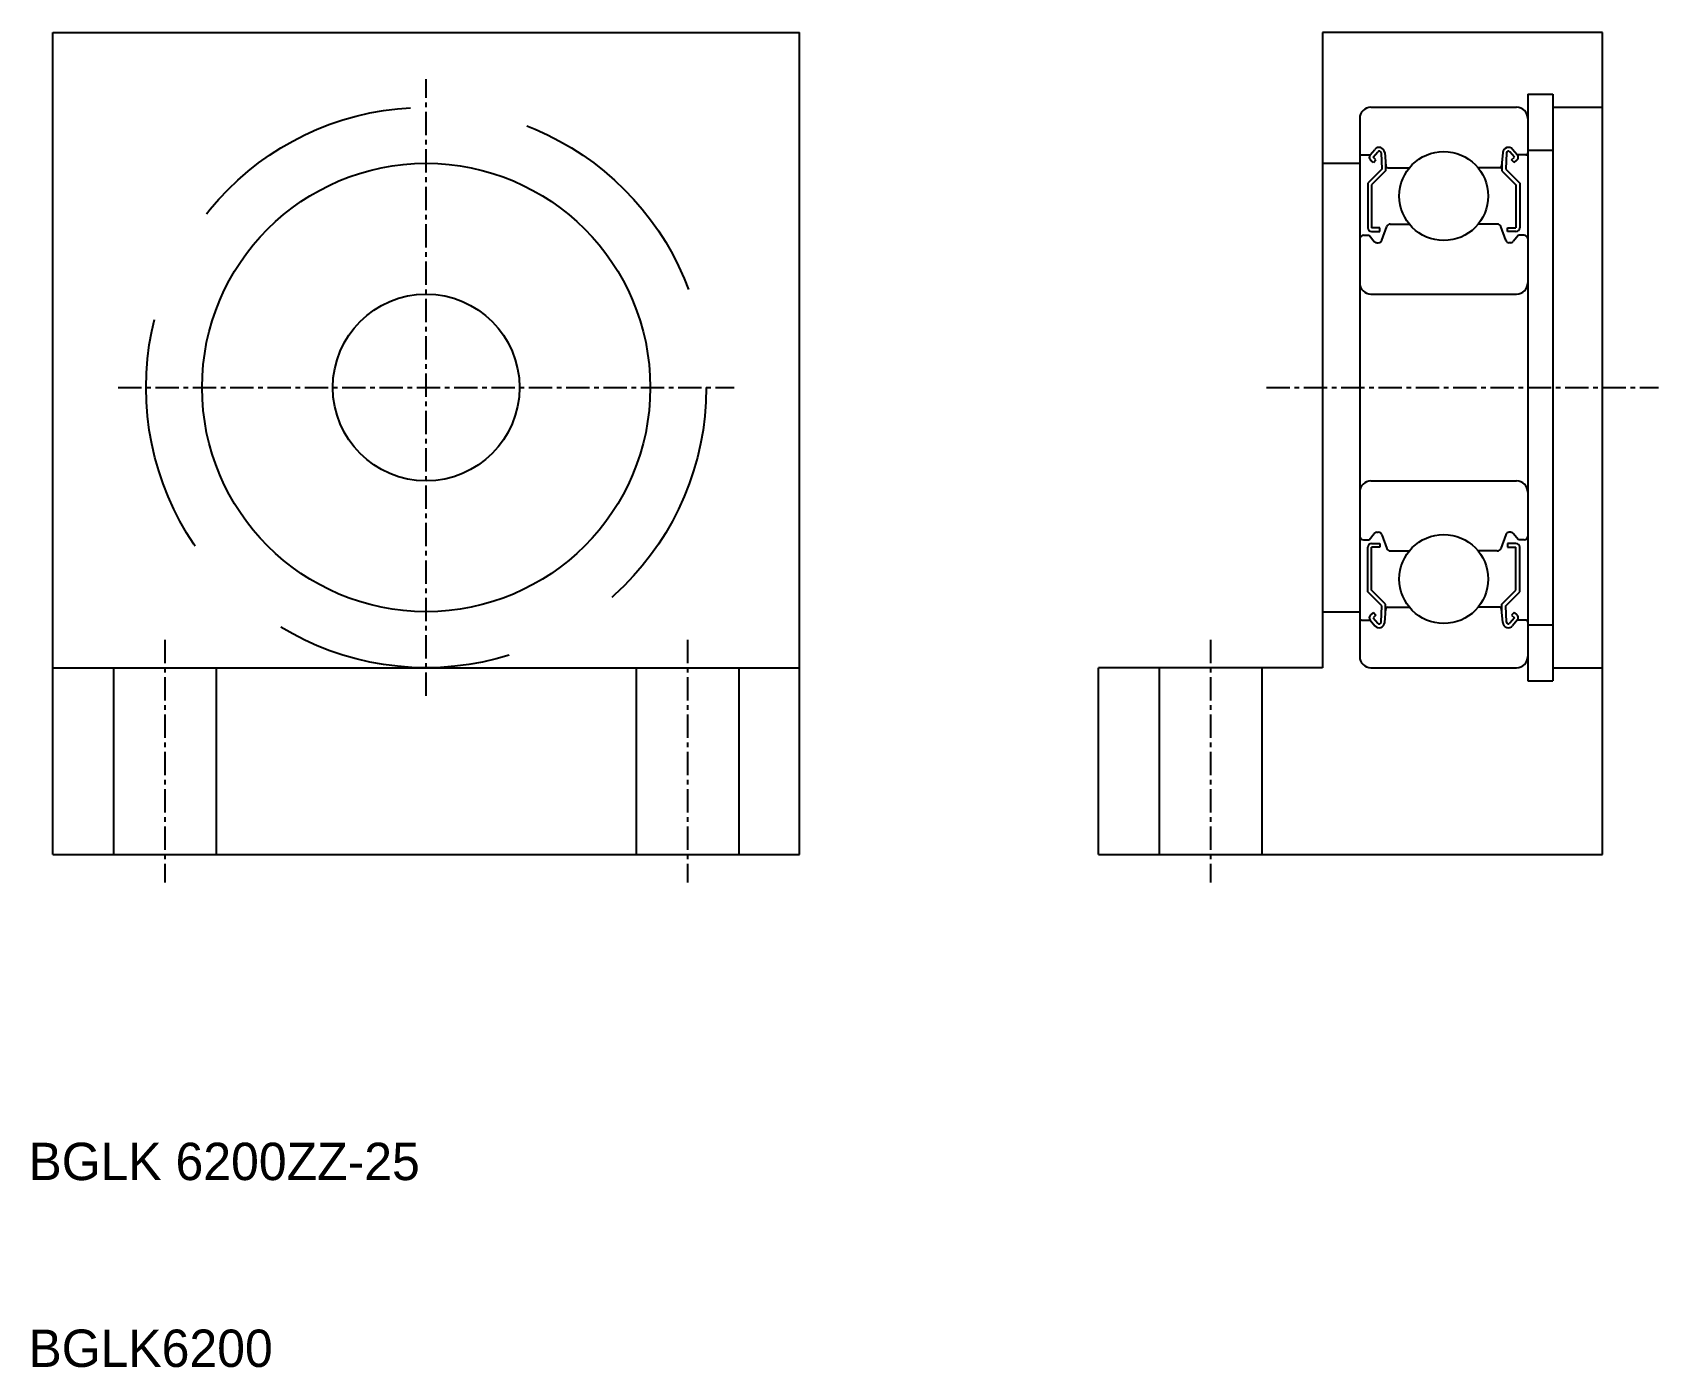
# Model space of a CAD drawing. Extents: x 74.7 to 161.8, y 77.5 to 149.
import ezdxf

# ---------------------------------------------------------------- set-up
doc = ezdxf.new("R2010")
doc.units = 0
doc.linetypes.add('CENTER', pattern=[2, 1.25, -0.25, 0.25, -0.25])
doc.linetypes.add('DASHED', pattern=[19.05, 12.7, -6.35])
doc.layers.get('0').update_dxf_attribs({"linetype": 'CONTINUOUS'})
doc.layers.add('CENTER', color=1, linetype='CENTER')

msp = doc.modelspace()

# ---------------------------------------------------------------- linework, layer by layer
for p, q in [((75.827, 104.972), (75.827, 148.972)), ((75.827, 148.972), (115.827, 148.972)), ((115.827, 104.972), (115.827, 148.972)), ((158.827, 148.972), (143.827, 148.972)), ((143.827, 148.972), (143.827, 114.972)), ((158.827, 104.972), (158.827, 148.972)), ((154.827, 145.672), (154.827, 114.272)), ((154.827, 145.672), (156.177, 145.672)), ((156.177, 145.672), (156.177, 114.272)), ((146.427, 144.972), (154.227, 144.972)), ((156.177, 144.972), (158.827, 144.972)), ((145.827, 144.372), (145.827, 115.572)), ((154.827, 144.372), (154.827, 115.572)), ((145.927, 142.422), (146.387, 142.422)), ((146.387, 142.422), (146.637, 142.719)), ((146.565, 142.012), (146.412, 142.14)), ((146.54, 142.293), (146.79, 142.591)), ((146.693, 142.165), (146.54, 142.293)), ((146.565, 142.012), (146.693, 142.165)), ((146.967, 142.532), (147.01, 141.655)), ((147.165, 142.553), (147.23, 141.813)), ((147.21, 142.042), (147.21, 141.572)), ((153.489, 142.553), (153.424, 141.813)), ((153.444, 142.042), (153.444, 141.572)), ((153.687, 142.532), (153.644, 141.655)), ((154.114, 142.293), (153.864, 142.591)), ((153.961, 142.165), (154.114, 142.293)), ((154.089, 142.012), (153.961, 142.165)), ((154.267, 142.422), (154.017, 142.719)), ((154.089, 142.012), (154.242, 142.14)), ((154.727, 142.422), (154.267, 142.422)), ((154.827, 142.672), (156.177, 142.672)), ((147.01, 141.655), (146.26, 140.905)), ((147.21, 141.572), (146.46, 140.822)), ((147.329, 141.722), (148.477, 141.722)), ((153.324, 141.722), (152.176, 141.722)), ((153.444, 141.572), (154.194, 140.822)), ((153.644, 141.655), (154.394, 140.905)), ((146.26, 140.905), (146.26, 138.522)), ((146.46, 140.822), (146.46, 138.522)), ((154.194, 140.822), (154.194, 138.522)), ((154.394, 140.905), (154.394, 138.522)), ((146.91, 138.522), (146.46, 138.522)), ((146.91, 138.322), (146.91, 138.522)), ((147.009, 137.853), (147.277, 138.59)), ((147.465, 138.722), (148.477, 138.722)), ((153.189, 138.722), (152.176, 138.722)), ((153.645, 137.853), (153.377, 138.59)), ((153.744, 138.322), (153.744, 138.522)), ((153.744, 138.522), (154.194, 138.522)), ((146.027, 138.122), (146.327, 138.122)), ((146.327, 138.122), (146.602, 137.793)), ((146.46, 138.322), (146.91, 138.322)), ((146.756, 137.722), (146.821, 137.722)), ((154.194, 138.322), (153.744, 138.322)), ((153.898, 137.722), (153.833, 137.722)), ((154.327, 138.122), (154.051, 137.793)), ((154.627, 138.122), (154.327, 138.122)), ((146.427, 134.972), (154.227, 134.972)), ((146.427, 124.972), (154.227, 124.972)), ((146.327, 121.822), (146.602, 122.15)), ((146.756, 122.222), (146.821, 122.222)), ((147.009, 122.09), (147.277, 121.353)), ((153.645, 122.09), (153.377, 121.353)), ((153.898, 122.222), (153.833, 122.222)), ((154.327, 121.822), (154.051, 122.15)), ((146.027, 121.822), (146.327, 121.822)), ((146.26, 119.039), (146.26, 121.422)), ((146.46, 121.622), (146.91, 121.622)), ((146.46, 119.122), (146.46, 121.422)), ((146.91, 121.422), (146.46, 121.422)), ((146.91, 121.622), (146.91, 121.422)), ((147.465, 121.222), (148.477, 121.222)), ((153.189, 121.222), (152.176, 121.222)), ((154.194, 121.622), (153.744, 121.622)), ((153.744, 121.622), (153.744, 121.422)), ((153.744, 121.422), (154.194, 121.422)), ((154.194, 119.122), (154.194, 121.422)), ((154.627, 121.822), (154.327, 121.822)), ((154.394, 119.039), (154.394, 121.422)), ((147.01, 118.289), (146.26, 119.039)), ((147.21, 118.372), (146.46, 119.122)), ((153.444, 118.372), (154.194, 119.122)), ((153.644, 118.289), (154.394, 119.039)), ((146.565, 117.932), (146.412, 117.804)), ((146.693, 117.779), (146.54, 117.651)), ((146.54, 117.651), (146.79, 117.353)), ((146.565, 117.932), (146.693, 117.779)), ((146.967, 117.412), (147.01, 118.289)), ((147.165, 117.391), (147.23, 118.131)), ((147.21, 117.902), (147.21, 118.372)), ((147.329, 118.222), (148.477, 118.222)), ((147.616, 118.222), (147.616, 118.222)), ((147.903, 118.222), (147.904, 118.222)), ((153.324, 118.222), (152.176, 118.222)), ((153.489, 117.391), (153.424, 118.131)), ((153.444, 117.902), (153.444, 118.372)), ((153.687, 117.412), (153.644, 118.289)), ((154.114, 117.651), (153.864, 117.353)), ((154.089, 117.932), (153.961, 117.779)), ((153.961, 117.779), (154.114, 117.651)), ((154.089, 117.932), (154.242, 117.804)), ((145.927, 117.522), (146.387, 117.522)), ((146.387, 117.522), (146.637, 117.224)), ((154.267, 117.522), (154.017, 117.224)), ((154.727, 117.522), (154.267, 117.522)), ((154.827, 117.272), (156.177, 117.272)), ((75.827, 114.972), (115.827, 114.972)), ((131.827, 104.972), (131.827, 114.972)), ((143.827, 114.972), (131.827, 114.972)), ((146.427, 114.972), (154.227, 114.972)), ((156.177, 114.972), (158.827, 114.972)), ((154.827, 114.272), (156.177, 114.272)), ((75.827, 104.972), (115.827, 104.972)), ((131.827, 104.972), (158.827, 104.972))]:
    msp.add_line(p, q)
at = {"color": 7, "linetype": 'CONTINUOUS'}
for p, q in [((143.827, 141.972), (145.827, 141.972)), ((143.827, 117.972), (145.827, 117.972))]:
    msp.add_line(p, q, dxfattribs=at)
at = {"color": 3, "linetype": 'DASHED'}
for p, q in [((79.077, 114.972), (79.077, 104.972)), ((84.577, 114.972), (84.577, 104.972)), ((107.077, 114.972), (107.077, 104.972)), ((112.577, 114.972), (112.577, 104.972)), ((135.077, 114.972), (135.077, 104.972)), ((140.577, 114.972), (140.577, 104.972))]:
    msp.add_line(p, q, dxfattribs=at)
msp.add_circle((95.827, 129.972), 15, dxfattribs=at)
for centre, radius in [((95.827, 129.972), 12), ((150.327, 140.222), 2.381), ((95.827, 129.972), 5), ((150.327, 119.722), 2.381)]:
    msp.add_circle(centre, radius)
for centre, radius, start, end in [((146.427, 144.372), 0.6, 90, 180), ((154.227, 144.372), 0.6, 0, 90), ((146.866, 142.527), 0.3, 4.99676, 140.00293), ((153.787, 142.527), 0.3, 39.99707, 175.00324), ((145.927, 142.522), 0.1, 180, 270), ((146.54, 142.293), 0.2, 140.00293, 230.08703), ((146.867, 142.527), 0.1, 2.81982, 140.00215), ((153.787, 142.527), 0.1, 39.99785, 177.18018), ((154.114, 142.293), 0.2, 309.91297, 39.99707), ((154.727, 142.522), 0.1, 270, 0), ((147.329, 141.822), 0.1, 184.99676, 269.9995), ((153.324, 141.822), 0.1, 270.0005, 355.00324), ((146.46, 138.522), 0.2, 180, 270), ((147.465, 138.522), 0.2, 90, 159.99139), ((153.189, 138.522), 0.2, 20.00861, 90), ((154.194, 138.522), 0.2, 270, 0), ((146.027, 137.922), 0.2, 90, 180), ((146.756, 137.922), 0.2, 219.99503, 270), ((146.821, 137.922), 0.2, 270, 339.99139), ((153.833, 137.922), 0.2, 200.00861, 270), ((153.898, 137.922), 0.2, 270, 320.00497), ((154.627, 137.922), 0.2, 0, 90), ((146.427, 135.572), 0.6, 180, 270), ((154.227, 135.572), 0.6, 270, 0), ((146.427, 124.372), 0.6, 90, 180), ((154.227, 124.372), 0.6, 0, 90), ((146.027, 122.022), 0.2, 180, 270), ((146.756, 122.022), 0.2, 90, 140.00497), ((146.821, 122.022), 0.2, 20.00861, 90), ((153.833, 122.022), 0.2, 90, 159.99139), ((153.898, 122.022), 0.2, 39.99503, 90), ((154.627, 122.022), 0.2, 270, 0), ((146.46, 121.422), 0.2, 90, 180), ((147.465, 121.422), 0.2, 200.00861, 270), ((153.189, 121.422), 0.2, 270, 339.99139), ((154.194, 121.422), 0.2, 0, 90), ((146.54, 117.65), 0.2, 129.91297, 219.99707), ((147.329, 118.122), 0.1, 90.0005, 175.00324), ((153.324, 118.122), 0.1, 4.99676, 89.9995), ((154.114, 117.65), 0.2, 320.00293, 50.08703), ((145.927, 117.422), 0.1, 90, 180), ((146.866, 117.417), 0.3, 219.99707, 355.00324), ((146.867, 117.417), 0.1, 219.99785, 357.18018), ((153.787, 117.417), 0.3, 184.99676, 320.00293), ((153.787, 117.417), 0.1, 182.81982, 320.00215), ((154.727, 117.422), 0.1, 0, 90), ((146.427, 115.572), 0.6, 180, 270), ((154.227, 115.572), 0.6, 270, 0)]:
    msp.add_arc(centre, radius, start, end)
at = {"layer": 'CENTER', "color": 1, "linetype": 'CENTER'}
for p, q in [((95.827, 113.472), (95.827, 146.472)), ((79.327, 129.972), (112.327, 129.972)), ((140.827, 129.972), (161.827, 129.972)), ((81.827, 116.472), (81.827, 103.472)), ((109.827, 116.472), (109.827, 103.472)), ((137.827, 116.472), (137.827, 103.472))]:
    msp.add_line(p, q, dxfattribs=at)

# ---------------------------------------------------------------- texts
for s, p in [('BGLK 6200ZZ-25', (74.525, 87.549)), ('BGLK6200', (74.525, 77.549))]:
    msp.add_text(s, height=2).set_placement(p)

doc.saveas('drawing.dxf')
